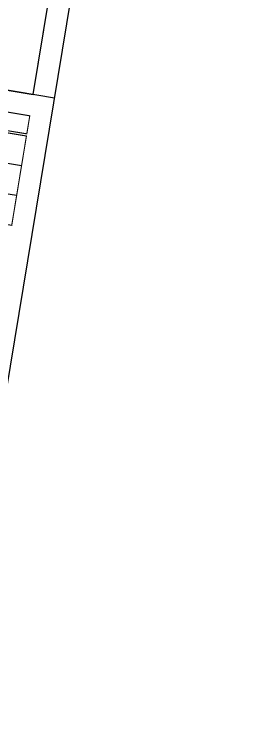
# Model space of a CAD drawing. Header units: metres. Extents: x 93017 to 94633, y 101979 to 102793.
# Drawn here: x 94346.9 to 94370, y 102190.3 to 102256.7 of the extents above; entities that cross this region are included whole.
import ezdxf

# ---------------------------------------------------------------- set-up
doc = ezdxf.new("R2010")
doc.units = ezdxf.units.M
doc.header["$LTSCALE"] = 0.75
doc.header["$MEASUREMENT"] = 0
doc.layers.add('OTM Title + Pinakida', color=7, linetype='Continuous')

msp = doc.modelspace()

# ---------------------------------------------------------------- linework, layer by layer
at = {"layer": 'OTM Title + Pinakida', "color": 7}
msp.add_line((94340.965, 102190.339), (94369.99, 102366.159), dxfattribs=at)
at = {"layer": 'OTM Title + Pinakida', "color": 4}
msp.add_line((94348.667, 102249.271), (94367.691, 102364.512), dxfattribs=at)
at = {"layer": 'OTM Title + Pinakida', "color": 7, "ltscale": 0.1}
msp.add_line((94350.64, 102248.946), (94309.201, 102255.787), dxfattribs=at)
at = {"layer": 'OTM Title + Pinakida'}
for p, q in [((94347.575, 102242.661), (94310.083, 102248.85)), ((94347.119, 102239.898), (94309.627, 102246.088))]:
    msp.add_line(p, q, dxfattribs=at)
at = {"layer": 'OTM Title + Pinakida', "color": 7, "ltscale": 0.1}
msp.add_lwpolyline([(94328.225, 102371.027), (94309.201, 102255.787), (94348.667, 102249.271), (94367.691, 102364.512)], close=True, dxfattribs=at)
at = {"layer": 'OTM Title + Pinakida', "const_width": 0.1}
for points in [[(94310.571, 102251.81), (94348.064, 102245.621), (94348.341, 102247.298), (94310.848, 102253.487)], [(94309.171, 102243.325), (94346.663, 102237.136), (94348.031, 102245.423), (94310.539, 102251.613)]]:
    msp.add_lwpolyline(points, close=True, dxfattribs=at)

doc.saveas('drawing.dxf')
